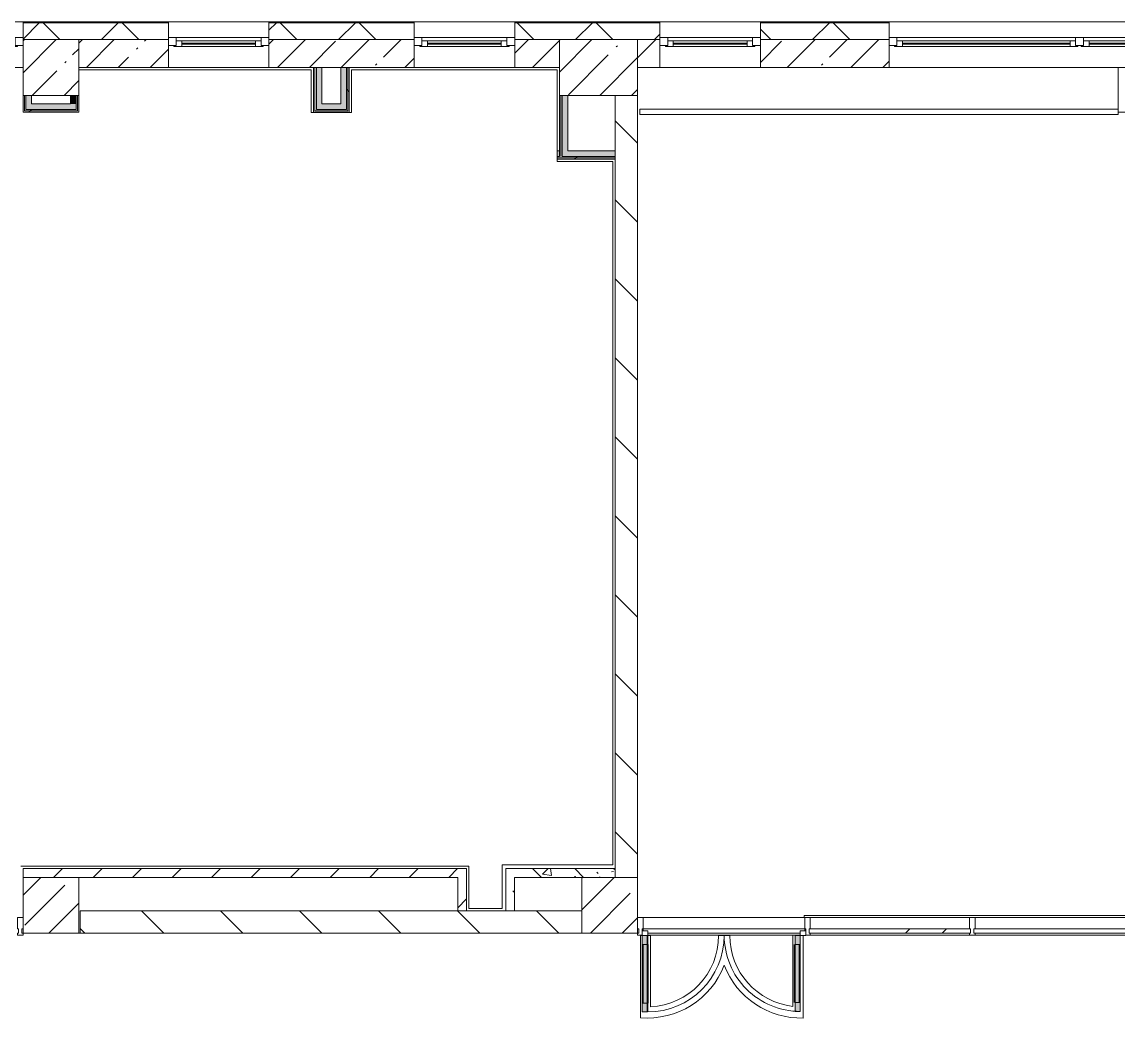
# Model space of a CAD drawing. Header units: millimetres. Extents: x -3917 to 185442, y -8553 to 29000.
# Drawn here: x 163972 to 173782, y 12640 to 21558 of the extents above; entities that cross this region are included whole.
import ezdxf

# ---------------------------------------------------------------- set-up
doc = ezdxf.new("R2010")
doc.units = ezdxf.units.MM
for name, color, linetype, lineweight, true_color in [('A-DETL-GENF-2', 7, 'Continuous', 5, 0xe2e2e2), ('A-DETL-GENF-3', 7, 'Continuous', 5, 0xaaaaaa), ('A-DOOR-1', 7, 'Continuous', 5, 0xaaaaaa), ('A-FLOR-2', 7, 'Continuous', 5, 0xaaaaaa), ('I-WALL-2', 7, 'Continuous', 5, 0xe7e7e7), ('I-WALL-3', 7, 'Continuous', 9, 0xe7e7e7), ('I-WALL-6', 7, 'Continuous', 5, 0x787878)]:
    doc.layers.add(name, color=color, linetype=linetype, lineweight=lineweight, true_color=true_color)
for name, color, linetype, lineweight in [('A-GLAZ-2', 7, 'Continuous', 5), ('A-GLAZ-CURT-3', 7, 'Continuous', 5), ('A-GLAZ-CWMG-4', 7, 'Continuous', 5), ('A-WALL', 7, 'Continuous', 9), ('A-WALL-4', 7, 'Continuous', 5), ('I-WALL-4', 7, 'Continuous', 5), ('S-COLS-4', 7, 'Continuous', 5)]:
    doc.layers.add(name, color=color, linetype=linetype, lineweight=lineweight)
pattern_1 = [(45, (58431.5, 0), (-285.1231, 285.1231), []), (45, (58716.64, 0), (-285.1231, 285.1231), [504.031, -100.806, 16.764, -84.042])]
pattern_2 = [(135, (58431.5, 0), (-353.5534, -353.5534), [])]
pattern_3 = [(135, (58431.5, 0), (-377.1708, -377.1708), [533.4, -88.9, 17.78, -88.9]), (135, (58431.5, 376.94), (-377.1708, -377.1708), []), (50, (58431.5, 0), (637.6445, -55.7866), [66.675, -733.425]), (355, (58431.5, 0), (-123.3494, 668.6992), [53.34, -586.74]), (100.451, (58484.65, -4.65), (514.299, 612.908), [56.665, -623.315]), (46.184, (58431.5, 177.8), (948.7764, -147.1497), [100.012, -1100.137]), (96.636, (58510.6, 165.5), (830.909, 865.997), [84.998, -934.973]), (351.184, (58431.5, 177.8), (830.918, 865.988), [80.01, -880.11]), (21, (58520.4, 133.35), (530.6506, -357.9283), [66.675, -733.425]), (326, (58520.4, 133.35), (216.308, 644.6585), [53.34, -586.74]), (71.451, (58564.64, 103.5), (746.9596, 286.7243), [56.665, -623.315]), (37.5, (58431.52, 0), (10.81053, 295.9426), [16.764, -562.864, 16.764, -578.866, -588.962]), (37.5, (58431.52, 0), (10.81053, 295.9426), [-1175.258, 16.764, -572.198]), (7.5, (58431.52, 0), (233.8692, 350.63175), [16.764, -322.834, 16.764, -549.529, -224.472]), (7.5, (58431.52, 0), (233.8692, 350.63175), [-905.891, 16.764, -207.708]), (327.5, (58233.27, 0), (474.5678, -20.0513), [16.764, -205.486, 16.764, -676.656, -920.115]), (327.5, (58233.27, 0), (474.5678, -20.0513), [-915.67, 16.764, -903.351]), (317.5, (58144.37, 0), (518.4522, 88.9934), [16.764, -272.161, 16.764, -443.738, -653.415]), (317.5, (58144.37, 0), (518.4522, 88.9934), [-749.427, 16.764, -636.651])]
pattern_4 = [(45, (58431.5, 0), (-530.33, 530.33), []), (135, (58431.5, 0), (-530.33, -530.33), [])]
pattern_5 = [(45, (58431.52, 0), (-176.7767, 176.7767), [])]

# ---------------------------------------------------------------- blocks, each defined once
blk = doc.blocks.new('120_Окно_СКБ_1Ст - 120_Окно_СКБ_1Ст 900х2500_h_ с форточкой-22877787-2_10_1_птичка')
at = {"layer": 'A-GLAZ-2'}
for p, q in [((-450, -127), (-450, -57)), ((-450, -57), (-380, -57)), ((450, -57), (-450, -57)), ((-380, -57), (-380, -127)), ((380, -87), (-380, -87)), ((-380, -87), (-380, -127)), ((-330, -137), (-330, -87)), ((330, -137), (330, -87)), ((380, -127), (380, -57)), ((380, -57), (450, -57)), ((380, -127), (380, -87)), ((450, -57), (450, -127)), ((-380, -127), (-450, -127)), ((-450, -127), (-400, -127)), ((-380, -127), (-400, -127)), ((-400, -127), (-400, -137)), ((-400, -137), (400, -137)), ((400, -137), (-400, -137)), ((-330, -107), (330, -107)), ((330, -117), (-330, -117)), ((450, -127), (380, -127)), ((400, -127), (380, -127)), ((400, -127), (450, -127)), ((400, -137), (400, -127))]:
    blk.add_line(p, q, dxfattribs=at)
blk = doc.blocks.new('120_Окно_СКБ_2Ст_Фрамуга сверху - 120_Окно_СКБ_2Ст_2300х2500_h_ ДОО-23103760-2_10_1_птичка')
at = {"layer": 'A-GLAZ-2'}
for p, q in [((-1150, -127), (-1150, -57)), ((-1150, -57), (-1080, -57)), ((1150, -57), (-1150, -57)), ((-1080, -57), (-1080, -127)), ((-1080, -57), (1080, -57)), ((520, -87), (-1080, -87)), ((-1080, -87), (-1080, -127)), ((-1030, -137), (-1030, -87)), ((470, -137), (470, -87)), ((520, -127), (520, -57)), ((520, -57), (590, -57)), ((520, -127), (520, -87)), ((590, -57), (590, -127)), ((1080, -87), (590, -87)), ((590, -87), (590, -127)), ((640, -137), (640, -87)), ((1030, -137), (1030, -87)), ((1080, -127), (1080, -57)), ((1080, -57), (1150, -57)), ((1080, -127), (1080, -87)), ((1150, -57), (1150, -127)), ((-1080, -127), (-1150, -127)), ((-1150, -127), (-1100, -127)), ((-1080, -127), (-1100, -127)), ((-1100, -127), (-1100, -137)), ((-1100, -137), (540, -137)), ((540, -137), (-1100, -137)), ((-1030, -107), (470, -107)), ((470, -117), (-1030, -117)), ((590, -127), (520, -127)), ((540, -127), (520, -127)), ((540, -127), (570, -127)), ((540, -127), (570, -127)), ((540, -137), (540, -127)), ((590, -127), (570, -127)), ((570, -127), (570, -137)), ((570, -137), (1100, -137)), ((1100, -137), (570, -137)), ((640, -107), (1030, -107)), ((1030, -117), (640, -117)), ((1150, -127), (1080, -127)), ((1100, -127), (1080, -127)), ((1100, -127), (1149.8, -127)), ((1100, -137), (1100, -127))]:
    blk.add_line(p, q, dxfattribs=at)
blk = doc.blocks.new('120_Окно_СКБ_2Ст_Фрамуга сверху - 120_Окно_СКБ_2Ст_2300х2500_h_ ДОО-V178-2_10_1_птичка')
at = {"layer": 'A-GLAZ-2'}
for p, q in [((-1150, -127), (-1150, -57)), ((-1150, -57), (-1080, -57)), ((1150, -57), (-1150, -57)), ((-1080, -57), (-1080, -127)), ((-1080, -57), (1080, -57)), ((520, -87), (-1080, -87)), ((-1080, -87), (-1080, -127)), ((-1030, -137), (-1030, -87)), ((470, -137), (470, -87)), ((520, -127), (520, -57)), ((520, -57), (590, -57)), ((520, -127), (520, -87)), ((590, -57), (590, -127)), ((1080, -87), (590, -87)), ((590, -87), (590, -127)), ((640, -137), (640, -87)), ((1030, -137), (1030, -87)), ((1080, -127), (1080, -57)), ((1080, -57), (1150, -57)), ((1080, -127), (1080, -87)), ((1150, -57), (1150, -127)), ((-1080, -127), (-1150, -127)), ((-1150, -127), (-1100, -127)), ((-1080, -127), (-1100, -127)), ((-1100, -127), (-1100, -137)), ((-1100, -137), (540, -137)), ((540, -137), (-1100, -137)), ((-1030, -107), (470, -107)), ((470, -117), (-1030, -117)), ((590, -127), (520, -127)), ((540, -127), (520, -127)), ((540, -127), (570, -127)), ((540, -127), (570, -127)), ((540, -137), (540, -127)), ((590, -127), (570, -127)), ((570, -127), (570, -137)), ((570, -137), (1100, -137)), ((1100, -137), (570, -137)), ((640, -107), (1030, -107)), ((1030, -117), (640, -117)), ((1150, -127), (1080, -127)), ((1100, -127), (1080, -127)), ((1100, -127), (1150, -127)), ((1100, -137), (1100, -127))]:
    blk.add_line(p, q, dxfattribs=at)
blk = doc.blocks.new('BSC_Колонна _Прямоугольная - 500х500-23282986-2_10_1_птичка')
at = {"layer": 'S-COLS-4'}
h = blk.add_hatch(dxfattribs=at)
h.set_pattern_fill('FP_202', color=256, style=0, pattern_type=2)
h.set_pattern_definition([(45, (-105800, -21150), (-285.1231, 285.1231), []), (45, (-105514.88, -21150), (-285.1231, 285.1231), [504.031, -100.806, 16.764, -84.042])])
h.paths.add_polyline_path([(-250, -250), (250, -250), (250, 250), (-250, 250), (-250, -95.3)])
for p, q in [((250, 250), (-250, 250)), ((-250, 250), (-250, -250)), ((250, -250), (250, 250)), ((-250, -250), (250, -250))]:
    blk.add_line(p, q, dxfattribs=at)
blk = doc.blocks.new('BSC_Колонна _Прямоугольная - 700х500-V204-2_10_1_птичка')
at = {"layer": 'S-COLS-4'}
h = blk.add_hatch(dxfattribs=at)
h.set_pattern_fill('FP_214', color=256, style=0, pattern_type=2)
h.set_pattern_definition([(45, (-110700, -21150), (-285.1231, 285.1231), []), (45, (-110414.88, -21150), (-285.1231, 285.1231), [504.031, -100.806, 16.764, -84.042])])
h.paths.add_polyline_path([(-350, -250), (350, -250), (350, 250), (-350, 250)])
for p, q in [((350, 250), (-350, 250)), ((-350, 250), (-350, -250)), ((350, -250), (350, 250)), ((-350, -250), (350, -250))]:
    blk.add_line(p, q, dxfattribs=at)
blk = doc.blocks.new('Прямоугольный импост - Импост структурный с накладкой - 160мм Темный-V249-2_10_1_птичка')
at = {"layer": 'A-GLAZ-CWMG-4'}
for p, q in [((-50, 0), (-50, 17)), ((-50, 17), (0, 17)), ((-40, 0), (-50, 0)), ((-40, -40), (-40, 0)), ((0, 0), (-10, 0)), ((-10, 0), (-10, -40)), ((0, 17), (0, 0)), ((-50, -140), (-50, -40)), ((-50, -40), (-40, -40)), ((-10, -40), (0, -40)), ((0, -40), (0, -140)), ((0, -140), (-50, -140))]:
    blk.add_line(p, q, dxfattribs=at)
blk = doc.blocks.new('Прямоугольный импост - Импост структурный с накладкой - 160мм Темный-32356295-2_10_1_птичка')
at = {"layer": 'A-GLAZ-CWMG-4'}
for p, q in [((-50, 40), (-50, 140)), ((-50, 140), (0, 140)), ((0, 140), (0, 40)), ((-40, 40), (-50, 40)), ((-40, 20), (-40, 40)), ((-10, 40), (-10, 0)), ((0, 40), (-10, 40)), ((-10, 0), (0, 0)), ((0, 0), (0, -17)), ((0, -17), (-36.2, -17))]:
    blk.add_line(p, q, dxfattribs=at)
blk = doc.blocks.new('Системная панель - Стекло - 40мм-32428871-2_10_1_птичка')
at = {"layer": 'A-GLAZ-CURT-3'}
for p, q in [((749.5, 0), (-749.5, 0)), ((-749.5, 0), (-749.5, -40)), ((749.5, -40), (749.5, 0)), ((-749.5, -40), (749.5, -40))]:
    blk.add_line(p, q, dxfattribs=at)
blk = doc.blocks.new('Дверь_Витражная_остекление_ - ВВ-23-32429828-2_10_1_птичка')
at = {"layer": 'A-DETL-GENF-2'}
for points in [[(-682.5, 700), (-682.5, 20), (-637.5, 20), (-637.5, 700)], [(687.5, 705), (687.5, 20), (732.5, 20), (732.5, 705)]]:
    blk.add_hatch(color=256, dxfattribs=at).paths.add_polyline_path(points)
at = {"layer": 'A-DETL-GENF-3'}
for p, q in [((-682.5, 700), (-637.5, 700)), ((-682.5, 700), (-682.5, 20)), ((-637.5, 700), (-682.5, 700)), ((-682.5, 700), (-682.5, 20)), ((-637.5, 700), (-637.5, 20)), ((-637.5, 20), (-637.5, 700)), ((732.5, 705), (687.5, 705)), ((687.5, 705), (687.5, 20)), ((732.5, 705), (687.5, 705)), ((687.5, 705), (687.5, 20)), ((732.5, 705), (732.5, 20)), ((732.5, 20), (732.5, 705)), ((-682.5, 620), (-637.5, 620)), ((-672.5, 620), (-672.5, 100)), ((-628.5, 620), (-628.5, 100)), ((678.5, 625), (678.5, 100)), ((732.5, 625), (687.5, 625)), ((722.5, 625), (722.5, 100)), ((-682.5, 100), (-637.5, 100)), ((732.5, 100), (687.5, 100)), ((-637.5, 20), (-682.5, 20)), ((-682.5, 20), (-637.5, 20))]:
    blk.add_line(p, q, dxfattribs=at)
at = {"layer": 'A-DOOR-1'}
for p, q in [((-682.5, 700), (-682.5, 20)), ((682.5, 705), (682.5, 20)), ((-682.5, 20), (-732.5, 20)), ((-732.5, 20), (-732.5, -20)), ((-682.5, -20), (-682.5, 20)), ((732.5, 20), (682.5, 20)), ((682.5, 20), (682.5, -20)), ((732.5, -20), (732.5, 20)), ((-732.5, -20), (-682.5, -20)), ((682.5, -20), (732.5, -20))]:
    blk.add_line(p, q, dxfattribs=at)
for centre, radius, start, end in [((-682.5, 20), 680, 360, 90), ((682.5, 20), 685, 90, 180)]:
    blk.add_arc(centre, radius, start, end, dxfattribs=at)
blk = doc.blocks.new('Прямоугольный импост - Импост структурный с накладкой - 160мм Темный-32428730-2_10_1_птичка')
at = {"layer": 'A-GLAZ-CWMG-4'}
for p, q in [((111100.5, 13540), (112545.5, 13540)), ((111100.5, 13420), (111100.5, 13440)), ((111100.5, 13440), (112545.5, 13440)), ((111140.5, 13400), (112505.5, 13400)), ((111140.5, 13383), (112505.5, 13383)), ((112545.5, 13440), (112545.5, 13420))]:
    blk.add_line(p, q, dxfattribs=at)
blk = doc.blocks.new('Прямоугольный импост - Импост структурный с накладкой - 160мм Темный-32428868-2_10_1_птичка')
at = {"layer": 'A-GLAZ-CWMG-4'}
for p, q in [((114070.5, 13540), (115549.5, 13540)), ((114070.5, 13383), (115549.5, 13383))]:
    blk.add_line(p, q, dxfattribs=at)
blk = doc.blocks.new('Системная панель - Стекло - 40мм-32428872-2_10_1_птичка')
at = {"layer": 'A-GLAZ-CURT-3'}
h = blk.add_hatch(dxfattribs=at)
h.set_pattern_fill('FP_232', color=256, style=0, pattern_type=2)
h.set_pattern_definition([(225, (113808, 12900), (1414.214, -1414.214), [1000, -3000]), (225, (114808, 13400), (1414.214, -1414.214), [3000, -1000]), (225, (112808, 13900), (1414.214, -1414.214), [1000, -3000])])
h.paths.add_polyline_path([(-722.5, 0), (-722.5, -40), (722.5, -40), (722.5, 0), (-561.3, 0)])
for p, q in [((722.5, 0), (-722.5, 0)), ((-722.5, 0), (-722.5, -40)), ((722.5, -40), (722.5, 0)), ((-722.5, -40), (722.5, -40))]:
    blk.add_line(p, q, dxfattribs=at)
blk = doc.blocks.new('Прямоугольный импост - Импост структурный с накладкой - 160мм Темный-32428869-2_10_1_птичка')
at = {"layer": 'A-GLAZ-CWMG-4'}
for p, q in [((112595.5, 13540), (114020.5, 13540)), ((112595.5, 13383), (114020.5, 13383))]:
    blk.add_line(p, q, dxfattribs=at)
blk = doc.blocks.new('Прямоугольный импост - Импост структурный с накладкой - 160мм Темный-32356291-2_10_1_птичка')
at = {"layer": 'A-GLAZ-CWMG-4'}
for p, q in [((-25, 40), (-25, 140)), ((-25, 140), (25, 140)), ((25, 140), (25, 40)), ((-15, 40), (-25, 40)), ((-25, -17), (-25, 0)), ((-25, 0), (-15, 0)), ((-15, 0), (-15, 40)), ((15, 40), (15, 20)), ((25, 40), (15, 40)), ((15, -17), (-25, -17))]:
    blk.add_line(p, q, dxfattribs=at)
blk = doc.blocks.new('Прямоугольный импост - Импост структурный с накладкой - 160мм Темный-30755836-2_10_1_птичка')
at = {"layer": 'A-GLAZ-CWMG-4'}
for p, q in [((-25, 40), (-25, 140)), ((-25, 140), (25, 140)), ((25, 140), (25, 40)), ((-15, 40), (-25, 40)), ((-25, -17), (-25, 0)), ((-25, 0), (-15, 0)), ((-15, 0), (-15, 40)), ((15, 40), (15, 0)), ((25, 40), (15, 40)), ((15, 0), (25, 0)), ((25, 0), (25, -17)), ((25, -17), (-25, -17))]:
    blk.add_line(p, q, dxfattribs=at)

msp = doc.modelspace()

# ---------------------------------------------------------------- hatches: boundary and pattern name
at = {"layer": 'A-WALL-4'}
h = msp.add_hatch(dxfattribs=at)
h.set_pattern_fill('FP_115', color=256, style=0, pattern_type=2)
h.set_pattern_definition([(45, (58431.5, 0), (-353.5534, 353.5534), []), (135, (58431.5, 0), (-353.5534, -353.5534), [])])
h.paths.add_polyline_path([(183661.5, 21400), (183661.5, 21550), (178581.7, 21550), (178581.7, 21400), (183511.5, 21400)])
h.paths.add_polyline_path([(177681.7, 21400), (177681.7, 21550), (176332, 21550), (176332, 21400), (176938.4, 21400)])
h.paths.add_polyline_path([(164880.6, 21400), (165282, 21400), (165282, 21550), (163981.7, 21550), (163981.7, 21400), (164481.5, 21400)])
h.paths.add_polyline_path([(167482, 21400), (167482, 21550), (166182, 21550), (166182, 21400), (166735.7, 21400)])
h.paths.add_polyline_path([(168382, 21400), (169681.5, 21400), (169681.5, 21550), (168382, 21550)])
h.paths.add_polyline_path([(174532, 21400), (175432, 21400), (175432, 21550), (174032, 21550), (174032, 21400), (174155.8, 21400)])
h.paths.add_polyline_path([(170581.5, 21400), (171732, 21400), (171732, 21550), (170581.5, 21550)])
h.paths.add_polyline_path([(158388, 21400), (159581.5, 21400), (159581.5, 21550), (155041.5, 21550), (155041.5, 21400), (157460.5, 21400)])
h.paths.add_polyline_path([(160481.5, 21400), (161681.7, 21400), (161681.7, 21550), (160481.5, 21550)])
h.paths.add_polyline_path([(151741.5, 21400), (151741.5, 21550), (151491.5, 21550), (151491.5, 21400)])
at = {"layer": 'I-WALL-2'}
msp.add_hatch(color=256, dxfattribs=at).paths.add_polyline_path([(168856.5, 20404), (168856.5, 20900), (168806.5, 20900), (168806.5, 20404)])
at = {"layer": 'I-WALL-3'}
for points in [[(166656.5, 20774), (166656.5, 21150), (166606.5, 21150), (166606.5, 20774)], [(166876.5, 20824), (166876.5, 21150), (166826.5, 21150), (166826.5, 20824)], [(164056.5, 20774), (164056.5, 20900), (164006.5, 20900), (164006.5, 20774)], [(164456.5, 20824), (164456.5, 20900), (164406.5, 20900), (164406.5, 20824)], [(164056.5, 20774), (164456.5, 20774), (164456.5, 20824), (164056.5, 20824)], [(166656.5, 20774), (166876.5, 20774), (166876.5, 20824), (166656.5, 20824)]]:
    msp.add_hatch(color=256, dxfattribs=at).paths.add_polyline_path(points)
h = msp.add_hatch(color=256, dxfattribs=at)
h.paths.add_polyline_path([(168781.5, 20354), (168781.5, 20404), (168761.5, 20404), (168761.5, 20354)])
h.paths.add_polyline_path([(169281.5, 20354), (169281.5, 20404), (168806.5, 20404), (168806.5, 20354)])
at = {"layer": 'I-WALL-4'}
h = msp.add_hatch(dxfattribs=at)
h.set_pattern_fill('FP_123', color=256, style=0, pattern_type=2)
h.set_pattern_definition(pattern_1)
h.paths.add_polyline_path([(170581.5, 21150), (171732, 21150), (171732, 21400), (170581.5, 21400)])
h.paths.add_polyline_path([(174532, 21150), (175432, 21150), (175432, 21400), (174532, 21400), (174532, 21239.3)])
h.paths.add_polyline_path([(179641.5, 21150), (179641.5, 21400), (179281.5, 21400), (179281.5, 21150)])
h.paths.add_polyline_path([(176947, 21150), (177681.7, 21150), (177681.7, 21400), (176332, 21400), (176332, 21150), (176938.4, 21150)])
h.paths.add_polyline_path([(159569, 21150), (159581.5, 21150), (159581.5, 21400), (159231.5, 21400), (159231.5, 21150), (159556.5, 21150)])
h.paths.add_polyline_path([(161170.5, 21150), (161681.7, 21150), (161681.7, 21400), (160481.5, 21400), (160481.5, 21150)])
h.paths.add_polyline_path([(164481.5, 21150), (165282, 21150), (165282, 21400), (164481.5, 21400)])
h.paths.add_polyline_path([(166735.7, 21150), (167482, 21150), (167482, 21400), (166182, 21400), (166182, 21150), (166656.5, 21150)])
h.paths.add_polyline_path([(169681.5, 21150), (169681.5, 21400), (169481.5, 21400), (169481.5, 21150), (169518.2, 21150)])
h.paths.add_polyline_path([(168781.5, 21150), (168781.5, 21400), (168382, 21400), (168382, 21150), (168590.7, 21150)])
h = msp.add_hatch(dxfattribs=at)
h.set_pattern_fill('FP_227', color=256, style=0, pattern_type=2)
h.set_pattern_definition(pattern_4)
h.paths.add_polyline_path([(166876.5, 20774), (166889, 20774), (166889, 21150), (166876.5, 21150), (166876.5, 20824)])
h = msp.add_hatch(dxfattribs=at)
h.set_pattern_fill('FP_227', color=256, style=0, pattern_type=2)
h.set_pattern_definition(pattern_4)
h.paths.add_polyline_path([(166901.5, 20761.5), (166901.5, 21150), (166889, 21150), (166889, 20761.5)])
h = msp.add_hatch(dxfattribs=at)
h.set_pattern_fill('FP_126', color=256, style=0, pattern_type=2)
h.set_pattern_definition(pattern_2)
h.paths.add_polyline_path([(169481.5, 13900), (169481.5, 20900), (169281.5, 20900), (169281.5, 13900)])
h = msp.add_hatch(dxfattribs=at)
h.set_pattern_fill('FP_227', color=256, style=0, pattern_type=2)
h.set_pattern_definition(pattern_4)
h.paths.add_polyline_path([(163994, 20749), (164481.5, 20749), (164481.5, 20761.5), (163994, 20761.5)])
h = msp.add_hatch(dxfattribs=at)
h.set_pattern_fill('FP_227', color=256, style=0, pattern_type=2)
h.set_pattern_definition(pattern_4)
h.paths.add_polyline_path([(164006.5, 20761.5), (164469, 20761.5), (164469, 20774), (164006.5, 20774)])
h = msp.add_hatch(dxfattribs=at)
h.set_pattern_fill('FP_227', color=256, style=0, pattern_type=2)
h.set_pattern_definition(pattern_4)
h.paths.add_polyline_path([(169281.5, 20341.5), (169281.5, 20354), (168761.5, 20354), (168761.5, 20341.5)])
h = msp.add_hatch(dxfattribs=at)
h.set_pattern_fill('FP_227', color=256, style=0, pattern_type=2)
h.set_pattern_definition(pattern_4)
h.paths.add_polyline_path([(169281.5, 20329), (169281.5, 20341.5), (168761.5, 20341.5), (168761.5, 20329)])
h = msp.add_hatch(dxfattribs=at)
h.set_pattern_fill('FP_127', color=256, style=0, pattern_type=2)
h.set_pattern_definition(pattern_5)
h.paths.add_polyline_path([(167951.5, 13900), (167951.5, 13980), (163981.5, 13980), (163981.5, 13900), (167871.5, 13900)])
h = msp.add_hatch(dxfattribs=at)
h.set_pattern_fill('FP_127', color=256, style=0, pattern_type=2)
h.set_pattern_definition(pattern_5)
h.paths.add_polyline_path([(167951.5, 13600), (167951.5, 13900), (167871.5, 13900), (167871.5, 13600)])
h = msp.add_hatch(dxfattribs=at)
h.set_pattern_fill('FP_126', color=256, style=0, pattern_type=2)
h.set_pattern_definition(pattern_2)
h.paths.add_polyline_path([(168981.5, 13400), (168981.5, 13600), (164491.5, 13600), (164491.5, 13400), (168590.7, 13400)])
at = {"layer": 'I-WALL-6'}
h = msp.add_hatch(dxfattribs=at)
h.set_pattern_fill('FP_136', color=256, style=0, pattern_type=2)
h.set_pattern_definition(pattern_3)
h.paths.add_polyline_path([(168381.5, 13600), (168381.5, 13980), (168301.5, 13980), (168301.5, 13600)])
h = msp.add_hatch(dxfattribs=at)
h.set_pattern_fill('FP_136', color=256, style=0, pattern_type=2)
h.set_pattern_definition(pattern_3)
h.paths.add_polyline_path([(169281.5, 13900), (169281.5, 13980), (168381.5, 13980), (168381.5, 13900), (168590.7, 13900)])
at = {"layer": 'S-COLS-4'}
h = msp.add_hatch(dxfattribs=at)
h.set_pattern_fill('FP_123', color=256, style=0, pattern_type=2)
h.set_pattern_definition(pattern_1)
h.paths.add_polyline_path([(164481.5, 13400), (164481.5, 13900), (163981.5, 13900), (163981.5, 13400)])
h = msp.add_hatch(dxfattribs=at)
h.set_pattern_fill('FP_123', color=256, style=0, pattern_type=2)
h.set_pattern_definition(pattern_1)
h.paths.add_polyline_path([(168981.5, 13400), (169481.5, 13400), (169481.5, 13900), (168981.5, 13900), (168981.5, 13534.8)])

# ---------------------------------------------------------------- linework, layer by layer
at = {"layer": 'A-FLOR-2'}
for p, q in [((166560.5, 21130), (164481.5, 21130)), ((166560.5, 20748), (166560.5, 21130)), ((168760.5, 21130), (166922.5, 21130)), ((166922.5, 21130), (166922.5, 20748)), ((168760.5, 20308), (168760.5, 21130)), ((166922.5, 20748), (166560.5, 20748)), ((169260.5, 20308), (168760.5, 20308)), ((169260.5, 14011), (169260.5, 20308)), ((163961.5, 14000), (167971.5, 14000)), ((167971.5, 14000), (167971.5, 13620)), ((168270.5, 13620), (168270.5, 14011)), ((168270.5, 14011), (169260.5, 14011)), ((167971.5, 13620), (168270.5, 13620)), ((170971.5, 13540), (170971.5, 13557)), ((170971.5, 13557), (174031.5, 13557)), ((164491.5, 13400), (164481.5, 13400)), ((169481.5, 13400.5), (169492.4, 13400.5)), ((169518.2, 13378.5), (169507.4, 13378.5)), ((169507.4, 13378.5), (169507.4, 12642.4)), ((169596.7, 13378.5), (169567, 13378.5)), ((169596.7, 12740.7), (169596.7, 13378.5)), ((170307, 13380), (170207, 13380)), ((170937, 13381.5), (170872.3, 13381.5)), ((170872.3, 13381.5), (170872.3, 12744.4)), ((170964.6, 12640.2), (170964.6, 13380))]:
    msp.add_line(p, q, dxfattribs=at)
for centre, radius, start, end in [((169567, 13380), 640, 272.66078, 0), ((170947, 13380), 640, 180, 263.29215), ((169567, 13380), 740, 265.37807, 338.81722), ((170947, 13380), 740, 201.18278, 271.36364)]:
    msp.add_arc(centre, radius, start, end, dxfattribs=at)
at = {"layer": 'A-WALL'}
for p, q in [((165282, 21553), (163981.7, 21553)), ((165282, 21550), (163981.7, 21550)), ((167482, 21553), (166182, 21553)), ((167482, 21550), (166182, 21550)), ((169681.5, 21553), (168382, 21553)), ((169681.5, 21550), (168382, 21550)), ((171732, 21553), (170581.5, 21553)), ((171732, 21550), (170581.5, 21550)), ((165282, 21400), (164481.5, 21400)), ((167482, 21400), (166182, 21400)), ((168781.5, 21400), (168382, 21400)), ((169681.5, 21400), (169481.5, 21400)), ((171732, 21400), (170581.5, 21400)), ((166656.5, 21150), (166581.5, 21150)), ((166594, 20761.5), (166594, 21150)), ((166606.5, 20774), (166606.5, 21150)), ((166901.5, 21150), (166826.5, 21150)), ((166876.5, 21150), (166876.5, 20774)), ((166889, 21150), (166889, 20761.5)), ((163994, 20761.5), (163994, 20900)), ((164006.5, 20774), (164006.5, 20900)), ((164456.5, 20900), (164456.5, 20774)), ((164469, 20900), (164469, 20761.5)), ((168794, 20900), (168794, 20354)), ((168806.5, 20900), (168806.5, 20354)), ((164469, 20761.5), (163994, 20761.5)), ((164456.5, 20774), (164006.5, 20774)), ((166889, 20761.5), (166594, 20761.5)), ((166876.5, 20774), (166606.5, 20774)), ((168781.5, 20354), (168761.5, 20354)), ((169281.5, 20341.5), (168761.5, 20341.5)), ((168781.5, 20404), (168781.5, 20354)), ((169281.5, 20354), (168806.5, 20354)), ((169281.5, 13900), (169281.5, 13980)), ((167871.5, 13600), (167951.5, 13600))]:
    msp.add_line(p, q, dxfattribs=at)
at = {"layer": 'A-WALL-4'}
for p, q in [((168382, 21558), (155041.5, 21558)), ((163981.7, 21558), (163981.7, 21400)), ((165282, 21400), (165282, 21558)), ((166182, 21558), (166182, 21400)), ((167482, 21400), (167482, 21558)), ((178581.7, 21558), (168382, 21558)), ((168382, 21558), (168382, 21400)), ((169681.5, 21400), (169681.5, 21558)), ((170581.5, 21558), (170581.5, 21400)), ((171732, 21400), (171732, 21558))]:
    msp.add_line(p, q, dxfattribs=at)
at = {"layer": 'I-WALL-4'}
for p, q in [((165282, 21150), (165282, 21400)), ((166182, 21400), (166182, 21150)), ((167482, 21150), (167482, 21400)), ((168382, 21400), (168382, 21150)), ((169681.5, 21150), (169681.5, 21400)), ((170581.5, 21400), (170581.5, 21150)), ((171732, 21150), (171732, 21400)), ((163981.5, 21150), (159581.5, 21150)), ((166581.5, 21150), (164481.5, 21150)), ((166581.5, 21150), (166581.5, 20749)), ((166656.5, 21150), (166826.5, 21150)), ((166656.5, 20824), (166656.5, 21150)), ((166826.5, 21150), (166826.5, 20824)), ((168781.5, 21150), (166901.5, 21150)), ((166901.5, 20749), (166901.5, 21150)), ((174032, 21150), (169481.5, 21150)), ((173782, 21150), (173782, 20728)), ((163981.5, 20900), (163981.5, 20749)), ((164056.5, 20824), (164056.5, 20900)), ((164406.5, 20900), (164406.5, 20824)), ((164481.5, 20749), (164481.5, 20900)), ((168781.5, 20900), (168781.5, 20404)), ((168856.5, 20404), (168856.5, 20900)), ((169281.5, 20900), (169281.5, 13980)), ((169481.5, 13900), (169481.5, 20900)), ((164406.5, 20824), (164056.5, 20824)), ((166826.5, 20824), (166656.5, 20824)), ((163981.5, 20749), (164481.5, 20749)), ((166581.5, 20749), (166901.5, 20749)), ((169502.5, 20778), (173782, 20778)), ((169502.5, 20778), (169502.5, 20728)), ((173782, 20728), (169502.5, 20728)), ((173782, 20749), (174532, 20749)), ((168781.5, 20404), (168761.5, 20404)), ((168761.5, 20404), (168761.5, 20329)), ((168761.5, 20329), (169281.5, 20329)), ((169281.5, 20404), (168856.5, 20404)), ((167951.5, 13980), (163981.5, 13980)), ((163981.5, 13980), (163981.5, 13900)), ((167951.5, 13600), (167951.5, 13980)), ((168301.5, 13980), (168301.5, 13600)), ((169281.5, 13980), (168301.5, 13980)), ((163981.5, 13900), (167871.5, 13900)), ((167871.5, 13900), (167871.5, 13600)), ((168381.5, 13600), (168381.5, 13900)), ((168381.5, 13900), (169481.5, 13900)), ((167871.5, 13600), (164491.5, 13600)), ((164491.5, 13600), (164491.5, 13400)), ((168981.5, 13600), (167951.5, 13600)), ((168981.5, 13400), (168981.5, 13600)), ((164491.5, 13400), (168981.5, 13400))]:
    msp.add_line(p, q, dxfattribs=at)
at = {"layer": 'S-COLS-4'}
for p, q in [((164481.5, 13900), (163981.5, 13900)), ((163981.5, 13900), (163981.5, 13400)), ((164481.5, 13400), (164481.5, 13900)), ((169281.5, 13900), (168981.5, 13900)), ((168981.5, 13900), (168981.5, 13600)), ((169481.5, 13900), (169281.5, 13900)), ((169481.5, 13400), (169481.5, 13900)), ((168981.5, 13600), (168981.5, 13400)), ((163981.5, 13400), (164481.5, 13400)), ((168981.5, 13400), (169481.5, 13400))]:
    msp.add_line(p, q, dxfattribs=at)

# ---------------------------------------------------------------- block references
at = {"layer": 'A-DOOR-1', "rotation": 180}
msp.add_blockref('Дверь_Витражная_остекление_ - ВВ-23-32429828-2_10_1_птичка', (170254.5, 13400), dxfattribs=at)
at = {"layer": 'A-GLAZ-2'}
for name, p in [('120_Окно_СКБ_2Ст_Фрамуга сверху - 120_Окно_СКБ_2Ст_2300х2500_h_ ДОО-23103760-2_10_1_птичка', (162831.7, 21475)), ('120_Окно_СКБ_1Ст - 120_Окно_СКБ_1Ст 900х2500_h_ с форточкой-22877787-2_10_1_птичка', (165732, 21475)), ('120_Окно_СКБ_1Ст - 120_Окно_СКБ_1Ст 900х2500_h_ с форточкой-22877787-2_10_1_птичка', (167932, 21475)), ('120_Окно_СКБ_1Ст - 120_Окно_СКБ_1Ст 900х2500_h_ с форточкой-22877787-2_10_1_птичка', (170131.5, 21475)), ('120_Окно_СКБ_2Ст_Фрамуга сверху - 120_Окно_СКБ_2Ст_2300х2500_h_ ДОО-V178-2_10_1_птичка', (172882, 21475))]:
    msp.add_blockref(name, p, dxfattribs=at)
at = {"layer": 'A-GLAZ-CURT-3', "rotation": 180}
for name, p in [('Системная панель - Стекло - 40мм-32428872-2_10_1_птичка', (171739.5, 13400)), ('Системная панель - Стекло - 40мм-32428871-2_10_1_птичка', (173241.5, 13400))]:
    msp.add_blockref(name, p, dxfattribs=at)
at = {"layer": 'A-GLAZ-CWMG-4', "extrusion": (0, 0, -1), "rotation": 180}
msp.add_blockref('Прямоугольный импост - Импост структурный с накладкой - 160мм Темный-V249-2_10_1_птичка', (-163981.5, 13400), dxfattribs=at)
at = {"layer": 'A-GLAZ-CWMG-4', "extrusion": (0, 0, -1)}
for name, p in [('Прямоугольный импост - Импост структурный с накладкой - 160мм Темный-32356295-2_10_1_птичка', (-169482, 13400)), ('Прямоугольный импост - Импост структурный с накладкой - 160мм Темный-32356291-2_10_1_птичка', (-171002, 13400)), ('Прямоугольный импост - Импост структурный с накладкой - 160мм Темный-30755836-2_10_1_птичка', (-172477, 13400))]:
    msp.add_blockref(name, p, dxfattribs=at)
at = {"layer": 'A-GLAZ-CWMG-4'}
for name in ['Прямоугольный импост - Импост структурный с накладкой - 160мм Темный-32428730-2_10_1_птичка', 'Прямоугольный импост - Импост структурный с накладкой - 160мм Темный-32428869-2_10_1_птичка', 'Прямоугольный импост - Импост структурный с накладкой - 160мм Темный-32428868-2_10_1_птичка']:
    msp.add_blockref(name, (58431.5, 0), dxfattribs=at)
at = {"layer": 'S-COLS-4'}
for name, p in [('BSC_Колонна _Прямоугольная - 500х500-23282986-2_10_1_птичка', (164231.5, 21150)), ('BSC_Колонна _Прямоугольная - 700х500-V204-2_10_1_птичка', (169131.5, 21150))]:
    msp.add_blockref(name, p, dxfattribs=at)

doc.saveas('drawing.dxf')
